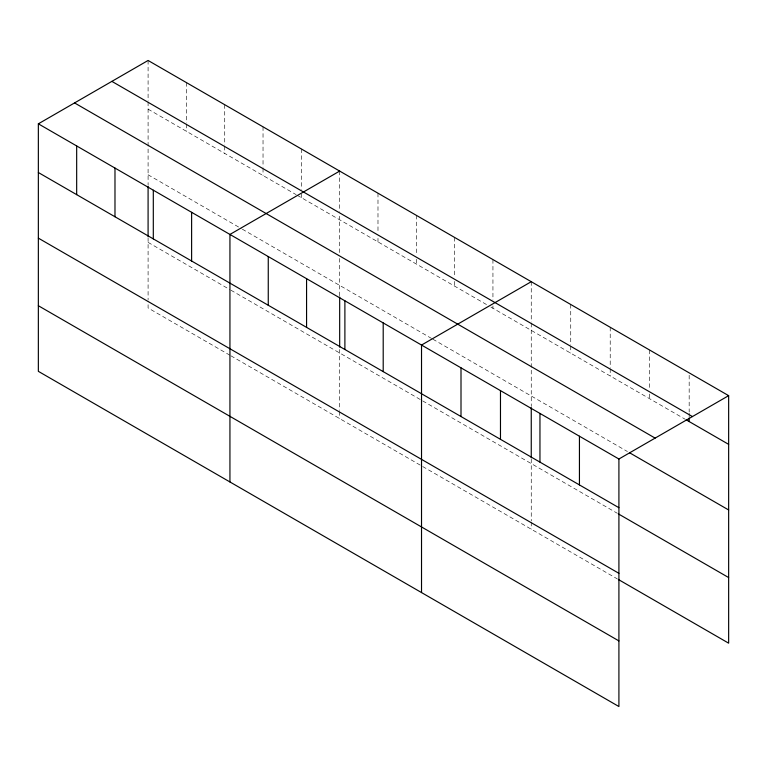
<?xml version="1.0" encoding="UTF-8"?>
<svg xmlns="http://www.w3.org/2000/svg" width="767" height="767" viewBox="0 0 767 767"><rect width="100%" height="100%" fill="white"/><g stroke="black" fill="none" stroke-linecap="round" stroke-linejoin="round"><path stroke-width="0.58" stroke-dasharray="3.83 2.88" d="M148.089 102.04L148.089 185.269M339.676 252.583L339.676 216.217M148.089 109.163L296.177 194.665M297.212 195.269L486.729 304.681M490.87 307.068L685.123 419.223M148.089 174.78L241.289 228.585M242.324 229.189L431.84 338.602M432.876 339.196L627.425 451.523M148.089 242.372L229.899 289.61M230.934 290.204L617.301 513.276M229.899 355.217L148.089 307.989L148.089 300.961M230.934 355.821L617.301 578.884M689.169 375.245L689.169 412.061M689.169 413.25L689.169 416.807M649.697 350.078L649.697 389.272M649.697 394.017L649.697 398.773M610.216 327.279L610.216 367.661M610.216 368.85L610.216 375.974M570.734 304.489L570.734 344.872M570.734 346.061L570.734 353.184M531.253 281.7L531.253 322.073M531.253 323.262L531.253 406.491M531.253 458.934L531.253 521.004M531.253 522.183L531.253 529.211M492.941 259.572L492.941 299.955M492.941 305.889L492.941 308.267M454.62 237.454L454.62 276.647M454.62 281.393L454.62 286.149M416.308 215.326L416.308 254.519M416.308 259.275L416.308 264.021M377.987 193.207L377.987 232.401M377.987 238.336L377.987 241.902M339.676 171.079L339.676 211.462M339.676 258.441L339.676 295.88M339.676 349.493L339.676 410.393M339.676 411.572L339.676 418.6M301.354 148.961L301.354 189.344M301.354 194.089L301.354 197.656M263.033 126.843L263.033 167.225M263.033 168.404L263.033 175.538M224.721 104.715L224.721 145.097M224.721 146.286L224.721 153.41M186.4 82.596L186.4 122.979M186.4 124.168L186.4 131.291M148.089 60.468L148.089 100.851M148.089 237.712L148.089 299.782"/><path stroke-width="1.15" d="M38.35 123.823L618.911 459.011L618.911 706.532L38.35 371.343L38.35 123.823L148.089 60.468L728.65 395.657L728.65 643.177L618.317 579.468M339.676 171.079L229.937 234.443L229.937 481.954M531.253 281.7L421.524 345.054L421.524 592.565M618.911 459.011L728.65 395.657M111.877 81.379L692.438 416.567M686.139 419.808L728.65 444.352M74.562 102.922L655.123 438.11M629.448 452.693L728.65 509.969M38.35 172.517L618.911 507.706M618.317 513.861L728.65 577.561M38.35 238.134L618.911 573.323M38.35 305.726L618.911 640.915M689.169 417.996L689.169 421.562M579.44 436.222L579.44 484.917M539.958 413.432L539.958 462.127M531.253 407.661L531.253 457.774M500.477 390.633L500.477 439.328M461.005 367.844L461.005 416.539M383.203 322.926L383.203 371.621M344.891 300.808L344.891 349.503M339.676 297.04L339.676 347.163M306.57 278.68L306.57 327.375M268.258 256.562L268.258 305.256M191.616 212.315L191.616 261.01M153.304 190.197L153.304 238.892M148.089 186.429L148.089 236.552M114.983 168.069L114.983 216.764M76.671 145.951L76.671 194.645"/></g></svg>
